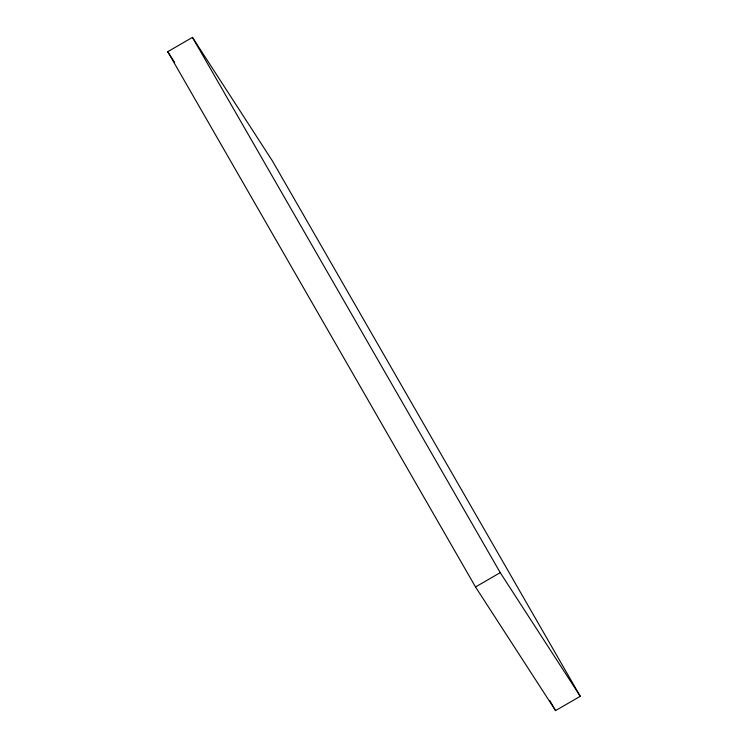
<?xml version="1.0" encoding="UTF-8"?>
<svg xmlns="http://www.w3.org/2000/svg" width="748" height="748" viewBox="0 0 748 748"><rect width="100%" height="100%" fill="white"/><g stroke="black" fill="none" stroke-linecap="round" stroke-linejoin="round"><path stroke-width="1.12" d="M167.73 51.706L192.451 37.4L272.487 161.044L580.27 696.295L555.549 710.6L475.513 586.956L167.73 51.706L174.658 62.421M475.513 586.956L500.234 572.65L580.27 696.295M192.451 37.4L500.234 572.65M549.733 700.483L555.549 710.6"/></g></svg>
